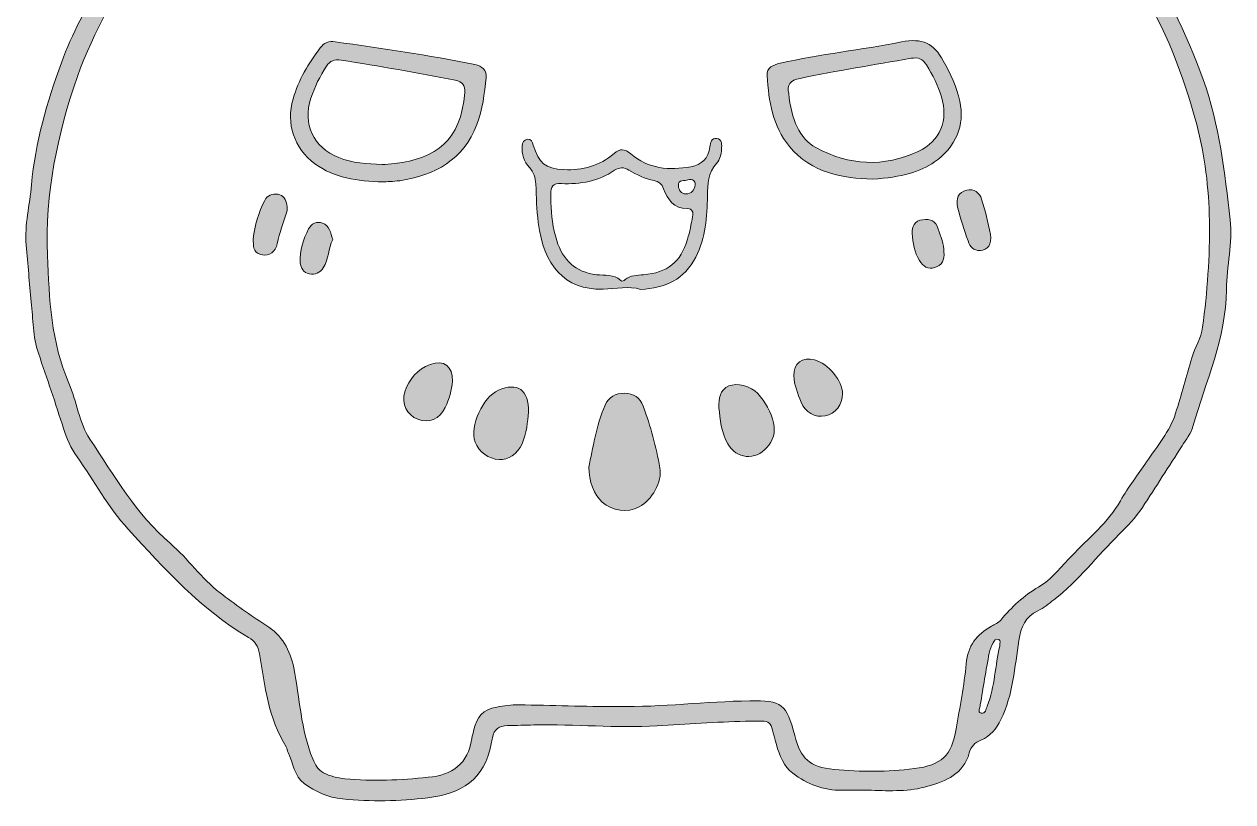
# Model space of a CAD drawing. Extents: x 660 to 1253, y 212 to 880.
# Drawn here: x 660 to 1253, y 212 to 594 of the extents above; entities that cross this region are included whole.
import ezdxf

# ---------------------------------------------------------------- set-up
doc = ezdxf.new("R2010")
doc.units = 0
doc.header["$MEASUREMENT"] = 0
doc.layers.add('Layer 1', color=7, linetype='Continuous', lineweight=0)

# ---------------------------------------------------------------- blocks, each defined once
blk = doc.blocks.new('Block_1')
at = {"layer": 'Layer 1', "true_color": 0x000000, "transparency": 33554687}
h = blk.add_hatch(color=18, dxfattribs=at)
h.dxf.hatch_style = 2
edge = h.paths.add_edge_path()
edge.add_spline(control_points=[(969.75, 766.75), (971.7, 766.83), (973.77, 766.75), (973.48, 769.53), (973.28, 771.52), (972.96, 773.88), (970.24, 773.68), (967.47, 773.48), (966.29, 771.09), (966.11, 768.77), (965.91, 766.2), (968.37, 767.09), (969.75, 766.75)], knot_values=[0, 0, 0, 0, 1, 1, 1, 2, 2, 2, 3, 3, 3, 4, 4, 4, 4], degree=3, periodic=0)
edge = h.paths.add_edge_path()
edge.add_spline(control_points=[(1174.01, 688.07), (1175.94, 688.49), (1178.61, 687.14), (1179.4, 689.56), (1180.03, 691.52), (1179.38, 694.06), (1177.49, 695.32), (1175.5, 696.65), (1172.97, 695.98), (1170.67, 695.93), (1168.59, 695.89), (1166.14, 696.18), (1165.97, 692.94), (1165.81, 689.95), (1167.56, 688.82), (1170.16, 688.47), (1171.47, 688.29), (1172.79, 688.19), (1174.01, 688.07)], knot_values=[0, 0, 0, 0, 1, 1, 1, 2, 2, 2, 3, 3, 3, 4, 4, 4, 5, 5, 5, 6, 6, 6, 6], degree=3, periodic=0)
edge = h.paths.add_edge_path()
edge.add_spline(control_points=[(1138.43, 288.66), (1138.4, 290.3), (1139.08, 291.54), (1137.92, 292.05), (1136.53, 292.66), (1135.74, 291.35), (1135.25, 290.41), (1134.41, 288.82), (1133.62, 287.1), (1133.29, 285.35), (1131.73, 276.87), (1130.27, 268.37), (1128.91, 259.85), (1128.7, 258.55), (1127.4, 256.45), (1129.33, 255.91), (1131.43, 255.33), (1131.7, 257.84), (1132.25, 259.22), (1136.13, 268.88), (1136.18, 279.35), (1138.43, 288.66)], knot_values=[0, 0, 0, 0, 1, 1, 1, 2, 2, 2, 3, 3, 3, 4, 4, 4, 5, 5, 5, 6, 6, 6, 7, 7, 7, 7], degree=3, periodic=0)
edge = h.paths.add_edge_path()
edge.add_spline(control_points=[(822.77, 852.06), (818.99, 851.7), (820.31, 849.42), (821.16, 847.84), (824.3, 841.97), (827.64, 836.2), (830.9, 830.39), (832.18, 828.12), (833.7, 827.89), (835.74, 829.58), (838.68, 832.03), (841.68, 834.41), (844.75, 836.69), (847.09, 838.43), (846.42, 839.42), (844.25, 840.6), (839.13, 843.38), (834.12, 846.35), (829.01, 849.15), (826.97, 850.27), (824.8, 851.13), (822.77, 852.06)], knot_values=[0, 0, 0, 0, 1, 1, 1, 2, 2, 2, 3, 3, 3, 4, 4, 4, 5, 5, 5, 6, 6, 6, 7, 7, 7, 7], degree=3, periodic=0)
edge = h.paths.add_edge_path()
edge.add_spline(control_points=[(853.6, 840.82), (860.18, 842.26), (867.78, 844.03), (875.58, 844.6), (877.48, 844.74), (877.89, 846.13), (876.42, 847.28), (869.37, 852.77), (863.97, 860.27), (855.83, 864.45), (852.94, 865.93), (849.9, 866.8), (846.71, 865.68), (839.04, 862.98), (831.41, 860.18), (823.76, 857.4), (823.01, 857.13), (822.02, 856.93), (821.94, 855.96), (821.83, 854.66), (823.01, 854.35), (823.91, 854.13), (831.86, 852.23), (838.29, 847.42), (845.04, 843.21), (847.34, 841.77), (849.78, 840.83), (853.6, 840.82)], knot_values=[0, 0, 0, 0, 1, 1, 1, 2, 2, 2, 3, 3, 3, 4, 4, 4, 5, 5, 5, 6, 6, 6, 7, 7, 7, 8, 8, 8, 9, 9, 9, 9], degree=3, periodic=0)
edge = h.paths.add_edge_path()
edge.add_spline(control_points=[(932.16, 834.72), (932.12, 834.72), (932.09, 834.72), (932.06, 834.73), (932.06, 836.55), (931.86, 838.4), (932.09, 840.2), (933.06, 847.8), (930.11, 853.34), (923.74, 857.42), (917.09, 861.68), (909.63, 864.02), (902.36, 866.81), (901.62, 867.1), (900.72, 867.13), (899.91, 867.07), (898.22, 866.93), (897.82, 865.92), (898.94, 864.77), (904.9, 858.64), (906.19, 850.35), (909.21, 842.87), (910.75, 839.03), (911.91, 834.87), (915.42, 832.26), (919.98, 828.87), (924.14, 825.1), (927.82, 820.79), (928.45, 820.06), (929.1, 819.05), (930.24, 819.38), (931.66, 819.79), (931.51, 821.21), (931.58, 822.29), (931.83, 826.43), (931.97, 830.58), (932.16, 834.72)], knot_values=[0, 0, 0, 0, 1, 1, 1, 2, 2, 2, 3, 3, 3, 4, 4, 4, 5, 5, 5, 6, 6, 6, 7, 7, 7, 8, 8, 8, 9, 9, 9, 10, 10, 10, 11, 11, 11, 12, 12, 12, 12], degree=3, periodic=0)
edge = h.paths.add_edge_path()
edge.add_spline(control_points=[(873.84, 870.18), (873.84, 870.24), (873.83, 870.31), (873.82, 870.37), (869.53, 869.97), (865.23, 869.6), (860.94, 869.15), (859.79, 869.03), (858.36, 868.88), (858.01, 867.63), (857.61, 866.18), (859.08, 865.71), (860.07, 865.25), (864.71, 863.07), (868.11, 859.46), (871.5, 855.78), (876, 850.9), (880.31, 845.57), (887.01, 843.68), (892.91, 842.01), (898.95, 840.89), (904.54, 838.25), (905.41, 837.84), (906.53, 837.42), (907.34, 838.27), (908.38, 839.36), (907.4, 840.43), (907, 841.45), (905.34, 845.62), (903.65, 849.77), (901.95, 853.92), (897.32, 865.2), (889.99, 870.14), (877.83, 870.18), (876.5, 870.18), (875.17, 870.18), (873.84, 870.18)], knot_values=[0, 0, 0, 0, 1, 1, 1, 2, 2, 2, 3, 3, 3, 4, 4, 4, 5, 5, 5, 6, 6, 6, 7, 7, 7, 8, 8, 8, 9, 9, 9, 10, 10, 10, 11, 11, 11, 12, 12, 12, 12], degree=3, periodic=0)
edge = h.paths.add_edge_path()
edge.add_spline(control_points=[(953.63, 766.9), (955.97, 767.5), (960.25, 765.14), (962.26, 768.22), (965.73, 773.53), (969.94, 778.79), (969.58, 785.81), (969.07, 795.93), (966.41, 805.48), (962.02, 814.58), (961.54, 815.58), (961.25, 817.15), (959.83, 816.95), (958.09, 816.7), (958.41, 814.92), (958.27, 813.7), (957.75, 809.18), (956.41, 804.9), (954.38, 800.86), (949.8, 791.77), (943.95, 783.39), (943.7, 772.38), (943.6, 767.79), (944.26, 766.71), (948.29, 766.89), (949.78, 766.95), (951.29, 766.9), (953.63, 766.9)], knot_values=[0, 0, 0, 0, 1, 1, 1, 2, 2, 2, 3, 3, 3, 4, 4, 4, 5, 5, 5, 6, 6, 6, 7, 7, 7, 8, 8, 8, 9, 9, 9, 9], degree=3, periodic=0)
edge = h.paths.add_edge_path()
edge.add_spline(control_points=[(943.04, 786.08), (943.55, 786), (944.05, 785.92), (944.56, 785.85), (947.72, 793.09), (950.62, 800.46), (954.09, 807.55), (959.97, 819.54), (955.59, 829.11), (947.55, 837.93), (944.97, 840.76), (942.13, 843.34), (939.34, 845.97), (938.32, 846.94), (937.39, 848.68), (935.65, 847.7), (934.23, 846.91), (934.97, 845.31), (935.09, 844.04), (935.78, 836.55), (935.45, 829.09), (934.68, 821.62), (934.34, 818.34), (934.08, 815.06), (935.2, 811.75), (938.07, 803.28), (942.44, 795.28), (943.04, 786.08)], knot_values=[0, 0, 0, 0, 1, 1, 1, 2, 2, 2, 3, 3, 3, 4, 4, 4, 5, 5, 5, 6, 6, 6, 7, 7, 7, 8, 8, 8, 9, 9, 9, 9], degree=3, periodic=0)
edge = h.paths.add_edge_path()
edge.add_spline(control_points=[(974.51, 739.8), (974.51, 739.58), (974.51, 739.37), (974.51, 739.15), (991.65, 739.15), (1008.79, 739.29), (1025.92, 739.05), (1030.35, 738.99), (1031.58, 740.48), (1030.88, 744.59), (1030.15, 748.85), (1029.58, 753.15), (1029.15, 757.45), (1028.82, 760.79), (1026.98, 762), (1023.86, 762.11), (1016.88, 762.36), (1009.91, 762.93), (1002.93, 762.97), (975.67, 763.11), (948.4, 764.13), (921.13, 763.09), (911.32, 762.71), (901.5, 763.05), (891.7, 762.04), (888.36, 761.69), (887.03, 760.44), (886.91, 757.13), (886.79, 753.65), (886.28, 750.17), (885.78, 746.72), (884.81, 739.99), (884.77, 739.84), (891.71, 739.83), (919.31, 739.76), (946.91, 739.8), (974.51, 739.8)], knot_values=[0, 0, 0, 0, 1, 1, 1, 2, 2, 2, 3, 3, 3, 4, 4, 4, 5, 5, 5, 6, 6, 6, 7, 7, 7, 8, 8, 8, 9, 9, 9, 10, 10, 10, 11, 11, 11, 12, 12, 12, 12], degree=3, periodic=0)
edge = h.paths.add_edge_path()
edge.add_spline(control_points=[(773.43, 741.34), (769.31, 740.94), (764.84, 740.5), (760.36, 740.08), (758.83, 739.94), (757.36, 739.55), (756.24, 738.49), (751.51, 734.02), (746.34, 729.67), (743.32, 724), (735.14, 708.6), (729.49, 692.18), (728, 674.71), (726.71, 659.63), (723.18, 645.64), (716.41, 631.77), (706.14, 610.73), (693.68, 590.79), (685.84, 568.47), (675.8, 539.9), (669.95, 510.81), (671.1, 480.54), (671.9, 459.25), (672.87, 437.93), (681.59, 417.89), (685.5, 408.89), (686.53, 398.54), (691.94, 390.38), (703.87, 372.42), (714.65, 353.46), (731.4, 339.15), (740.14, 331.68), (746.62, 321.88), (755.8, 314.9), (763.09, 309.35), (770.55, 303.99), (778.27, 299.08), (786.17, 294.05), (790.19, 286.92), (791.96, 278.04), (794.91, 263.13), (795.41, 247.73), (801.28, 233.37), (802.51, 230.36), (803.75, 228.1), (806.51, 226.6), (809.8, 224.81), (813.37, 224.07), (817.03, 223.66), (830.69, 222.15), (844.31, 223.03), (857.92, 224.35), (869.66, 225.49), (877.61, 230.92), (879.34, 243.37), (879.54, 244.85), (880.03, 246.28), (880.37, 247.74), (881.74, 253.82), (884.97, 257.87), (891.55, 258.84), (895.18, 259.38), (898.77, 260.02), (902.46, 259.95), (918.61, 259.63), (934.76, 259.15), (950.91, 259.03), (972.57, 258.87), (994.12, 261.5), (1015.76, 261.9), (1031.48, 262.2), (1033.88, 260.22), (1037.8, 244.94), (1040.78, 233.35), (1045.12, 229.41), (1057.15, 228.23), (1070.27, 226.93), (1083.41, 226.97), (1096.51, 228.62), (1109.9, 230.29), (1114.79, 234.89), (1117.02, 248.07), (1118.82, 258.73), (1121.03, 269.37), (1121.97, 280.11), (1122.75, 288.96), (1127.11, 294.48), (1134.4, 298.5), (1136, 299.38), (1137.79, 300.23), (1138.93, 301.56), (1144.32, 307.89), (1150.27, 313.61), (1157.47, 317.76), (1164.11, 321.59), (1168.49, 327.69), (1173.64, 332.99), (1182.06, 341.68), (1191.61, 349.45), (1197.69, 360.15), (1201.49, 366.84), (1206.3, 372.79), (1210.52, 379.16), (1215.63, 386.89), (1221.88, 394.01), (1224.73, 403.05), (1227.58, 412.08), (1230.17, 421.2), (1232.73, 430.32), (1234.17, 435.45), (1237.32, 439.93), (1238.02, 445.35), (1240.28, 462.66), (1241.64, 479.96), (1241.34, 497.49), (1241.07, 513.58), (1239.15, 529.53), (1235.13, 544.8), (1228.79, 568.93), (1219.57, 592.19), (1206.49, 613.77), (1195.49, 631.94), (1183.42, 649.84), (1182.28, 672.15), (1182.07, 676.26), (1179.88, 677.62), (1176.22, 677.7), (1174.06, 677.75), (1171.9, 677.92), (1169.74, 677.93), (1168.18, 677.94), (1166.64, 677.61), (1166.17, 675.83), (1164.62, 669.99), (1160.47, 670.67), (1156.23, 671.91), (1149.95, 673.74), (1144.36, 677.17), (1138.46, 679.88), (1129.06, 684.2), (1120.37, 689.83), (1111.65, 695.35), (1104.9, 699.62), (1104.71, 704.11), (1110.01, 709.92), (1117.83, 718.47), (1128, 723.45), (1138.09, 728.53), (1139.41, 729.19), (1140.92, 729.55), (1142.38, 729.87), (1146.93, 730.87), (1150.79, 730.02), (1154.06, 726.28), (1158.48, 721.22), (1160.44, 715.05), (1162.81, 709.02), (1164.63, 704.4), (1168.74, 705.87), (1171.84, 706.42), (1175.74, 707.12), (1173.36, 710.05), (1172.8, 712), (1169.74, 722.51), (1162.28, 729.96), (1154.82, 737.36), (1154.03, 738.14), (1152.88, 738.81), (1151.8, 739.01), (1145.26, 740.2), (1138.65, 741.34), (1132, 740.52), (1115.98, 738.54), (1101, 733.05), (1086.23, 726.75), (1078.97, 723.65), (1071.1, 722.16), (1063.32, 723.7), (1056.99, 724.95), (1050.81, 727.28), (1044.83, 729.77), (1037.02, 733), (1029.07, 734.96), (1020.62, 734.99), (977.47, 735.19), (934.32, 735.68), (891.16, 734.96), (886.95, 734.89), (882.9, 734.2), (878.93, 732.8), (872.65, 730.58), (866.29, 728.58), (860.05, 726.25), (847.81, 721.67), (835.99, 723.42), (824.25, 728.17), (817.46, 730.92), (810.7, 733.88), (803.68, 735.91), (793.95, 738.73), (784.09, 741.39), (773.43, 741.34)], knot_values=[0, 0, 0, 0, 1, 1, 1, 2, 2, 2, 3, 3, 3, 4, 4, 4, 5, 5, 5, 6, 6, 6, 7, 7, 7, 8, 8, 8, 9, 9, 9, 10, 10, 10, 11, 11, 11, 12, 12, 12, 13, 13, 13, 14, 14, 14, 15, 15, 15, 16, 16, 16, 17, 17, 17, 18, 18, 18, 19, 19, 19, 20, 20, 20, 21, 21, 21, 22, 22, 22, 23, 23, 23, 24, 24, 24, 25, 25, 25, 26, 26, 26, 27, 27, 27, 28, 28, 28, 29, 29, 29, 30, 30, 30, 31, 31, 31, 32, 32, 32, 33, 33, 33, 34, 34, 34, 35, 35, 35, 36, 36, 36, 37, 37, 37, 38, 38, 38, 39, 39, 39, 40, 40, 40, 41, 41, 41, 42, 42, 42, 43, 43, 43, 44, 44, 44, 45, 45, 45, 46, 46, 46, 47, 47, 47, 48, 48, 48, 49, 49, 49, 50, 50, 50, 51, 51, 51, 52, 52, 52, 53, 53, 53, 54, 54, 54, 55, 55, 55, 56, 56, 56, 57, 57, 57, 58, 58, 58, 59, 59, 59, 60, 60, 60, 61, 61, 61, 62, 62, 62, 63, 63, 63, 64, 64, 64, 65, 65, 65, 66, 66, 66, 67, 67, 67, 67], degree=3, periodic=0)
edge = h.paths.add_edge_path()
edge.add_spline(control_points=[(1075.44, 217.97), (1070.6, 217.97), (1065.77, 218), (1060.94, 217.97), (1051.91, 217.9), (1043.86, 220.99), (1036.86, 226.35), (1032.42, 229.75), (1030.39, 235.02), (1028.84, 240.4), (1025.2, 253.02), (1028.02, 252.17), (1013.63, 251.84), (999.17, 251.51), (984.72, 250.58), (970.27, 249.67), (950.11, 248.39), (929.98, 250.51), (909.82, 250.03), (905.5, 249.93), (901.17, 249.84), (896.84, 249.73), (892.85, 249.64), (890.15, 247.99), (889.53, 243.75), (889.38, 242.77), (889.02, 241.81), (888.85, 240.83), (885.71, 222.96), (873.84, 216.21), (857.77, 214.27), (843.92, 212.6), (829.88, 212.31), (815.87, 213.71), (808.76, 214.42), (802.65, 217.28), (797.12, 221.27), (792.13, 224.86), (791.75, 231.38), (789.14, 236.52), (788.7, 237.39), (788.81, 238.57), (788.3, 239.37), (779.39, 253.3), (777.88, 269.36), (775.11, 285.04), (774.47, 288.63), (772.84, 291.21), (769.78, 293.01), (746.46, 306.72), (728.59, 326.69), (710.62, 346.21), (700.9, 356.77), (694, 369.9), (685.6, 381.7), (682.55, 385.99), (680.57, 390.58), (678.99, 395.53), (675.04, 407.91), (670.85, 420.21), (666.66, 432.51), (663.87, 440.69), (664.08, 449.26), (663.12, 457.67), (662.08, 466.93), (661.65, 476.27), (660.7, 485.54), (659.65, 495.65), (662.5, 505.37), (663.29, 515.29), (664.95, 536.06), (670.96, 555.67), (677.91, 575.19), (682.97, 589.4), (690.57, 602.22), (697.21, 615.57), (702.04, 625.26), (706.92, 634.93), (711.79, 644.61), (715.85, 652.67), (717.2, 661.39), (717.74, 670.23), (719.02, 691.03), (724.34, 710.9), (734.8, 728.69), (740.14, 737.76), (747.25, 747.28), (759.08, 749.48), (771.79, 751.85), (784.48, 751.28), (797.11, 747.79), (808.22, 744.72), (818.95, 740.84), (829.55, 736.33), (837.6, 732.9), (846.1, 731.72), (854.86, 734.75), (860.81, 736.8), (866.72, 739.2), (873.01, 740.11), (876.06, 740.55), (876.61, 742.63), (876.83, 745.1), (877.31, 750.41), (877.66, 755.73), (878.3, 761.02), (879.23, 768.74), (884.96, 773.81), (892.68, 774.04), (903.67, 774.37), (914.65, 774.7), (925.64, 775.07), (932.87, 775.31), (934.28, 776.69), (933.87, 784.15), (933.19, 796.65), (928.02, 807.37), (919.62, 816.39), (899.9, 837.57), (870.09, 841.32), (844.83, 826.02), (841.13, 823.78), (837.52, 821.38), (833.96, 818.92), (831.34, 817.09), (829.26, 816.8), (827.38, 819.95), (820.56, 831.4), (813.93, 842.95), (808.13, 854.97), (807.03, 857.26), (806.94, 859.16), (809.66, 860.27), (826.72, 867.2), (842.99, 876.55), (861.8, 878.32), (880.03, 880.03), (897.78, 878.81), (915.13, 871.66), (937.67, 862.38), (954.46, 846.88), (966.43, 826.2), (972.24, 816.16), (976.36, 805.16), (978.23, 793.46), (979.03, 788.39), (980.89, 783.5), (982.18, 778.5), (982.9, 775.69), (984.89, 775.24), (987.42, 774.93), (998.22, 773.63), (1009.07, 774.45), (1019.87, 773.78), (1024.09, 773.52), (1028.34, 773.58), (1032.15, 770.6), (1037.05, 766.77), (1038.25, 761.65), (1038.61, 756.1), (1039.6, 741.06), (1039.67, 741.48), (1053.65, 736.55), (1063.4, 733.11), (1072.82, 730.78), (1082.6, 735.57), (1088.15, 738.29), (1093.87, 740.5), (1099.68, 742.59), (1109.92, 746.26), (1120.44, 748.8), (1131.17, 750.18), (1139.84, 751.29), (1148.45, 748.93), (1156.78, 747.18), (1160.78, 746.34), (1163.72, 740.87), (1167.35, 737.73), (1175.07, 731.09), (1179.19, 722.29), (1182.63, 713.03), (1183.97, 709.44), (1185.16, 706.11), (1190.11, 705.5), (1194.15, 705.01), (1195.01, 700.38), (1192.13, 697.4), (1188.6, 693.76), (1188.19, 689.95), (1191.54, 686.32), (1193.8, 683.87), (1194.14, 681.75), (1193.02, 678.68), (1190.58, 672.01), (1193.32, 665.59), (1194.54, 659.1), (1196.44, 649.07), (1201.64, 640.65), (1206.74, 632.01), (1218.99, 611.21), (1230.1, 589.97), (1238.29, 567), (1246.3, 544.52), (1248.86, 521.3), (1251.54, 498.08), (1252.84, 486.86), (1249.84, 475.21), (1249.73, 463.75), (1249.5, 440.02), (1239.55, 418.79), (1233.28, 396.61), (1232.32, 393.2), (1229.91, 390.14), (1227.95, 387.06), (1221.51, 376.96), (1214.97, 366.92), (1208.46, 356.86), (1205.26, 351.93), (1201.18, 347.73), (1197.03, 343.66), (1186.23, 333.05), (1177.14, 320.74), (1164.99, 311.49), (1162.48, 309.58), (1160.01, 307.45), (1157.19, 306.13), (1150.87, 303.15), (1148.91, 298.17), (1147.84, 291.53), (1145.73, 278.46), (1145.07, 265.02), (1139.01, 252.76), (1136.75, 248.19), (1133.95, 244.48), (1129.22, 242.66), (1126.1, 241.45), (1124.29, 239.39), (1123.48, 236.32), (1120.72, 225.93), (1112.01, 222.54), (1103.23, 219.96), (1094.23, 217.31), (1084.77, 217.65), (1075.44, 217.97)], knot_values=[0, 0, 0, 0, 1, 1, 1, 2, 2, 2, 3, 3, 3, 4, 4, 4, 5, 5, 5, 6, 6, 6, 7, 7, 7, 8, 8, 8, 9, 9, 9, 10, 10, 10, 11, 11, 11, 12, 12, 12, 13, 13, 13, 14, 14, 14, 15, 15, 15, 16, 16, 16, 17, 17, 17, 18, 18, 18, 19, 19, 19, 20, 20, 20, 21, 21, 21, 22, 22, 22, 23, 23, 23, 24, 24, 24, 25, 25, 25, 26, 26, 26, 27, 27, 27, 28, 28, 28, 29, 29, 29, 30, 30, 30, 31, 31, 31, 32, 32, 32, 33, 33, 33, 34, 34, 34, 35, 35, 35, 36, 36, 36, 37, 37, 37, 38, 38, 38, 39, 39, 39, 40, 40, 40, 41, 41, 41, 42, 42, 42, 43, 43, 43, 44, 44, 44, 45, 45, 45, 46, 46, 46, 47, 47, 47, 48, 48, 48, 49, 49, 49, 50, 50, 50, 51, 51, 51, 52, 52, 52, 53, 53, 53, 54, 54, 54, 55, 55, 55, 56, 56, 56, 57, 57, 57, 58, 58, 58, 59, 59, 59, 60, 60, 60, 61, 61, 61, 62, 62, 62, 63, 63, 63, 64, 64, 64, 65, 65, 65, 66, 66, 66, 67, 67, 67, 68, 68, 68, 69, 69, 69, 70, 70, 70, 71, 71, 71, 72, 72, 72, 73, 73, 73, 74, 74, 74, 75, 75, 75, 76, 76, 76, 77, 77, 77, 78, 78, 78, 79, 79, 79, 80, 80, 80, 81, 81, 81, 81], degree=3, periodic=0)
h = blk.add_hatch(color=18, dxfattribs=at)
h.dxf.hatch_style = 2
edge = h.paths.add_edge_path()
edge.add_spline(control_points=[(1034.87, 560.08), (1036.07, 547.38), (1040.39, 537.78), (1048.19, 533.51), (1064.49, 524.56), (1081.6, 523.81), (1098.46, 531.59), (1109.38, 536.64), (1113.34, 547.1), (1109.86, 558.34), (1108.13, 563.92), (1105.57, 569.13), (1102.43, 574.08), (1100.56, 577.03), (1098.4, 577.93), (1094.93, 577.32), (1076.76, 574.15), (1058.55, 571.2), (1040.47, 567.5), (1035.62, 566.51), (1033.78, 564.38), (1034.87, 560.08)], knot_values=[0, 0, 0, 0, 1, 1, 1, 2, 2, 2, 3, 3, 3, 4, 4, 4, 5, 5, 5, 6, 6, 6, 7, 7, 7, 7], degree=3, periodic=0)
edge = h.paths.add_edge_path()
edge.add_spline(control_points=[(1075.89, 517.94), (1061.68, 518.71), (1046.21, 520.62), (1035.18, 534.06), (1026.93, 544.11), (1025.11, 556.3), (1024.29, 568.71), (1024.01, 572.98), (1027.18, 574.07), (1030.73, 574.88), (1050.38, 579.37), (1070.47, 581.44), (1090.18, 585.37), (1100.43, 587.42), (1106.05, 584.59), (1110.74, 576.1), (1114.22, 569.77), (1117.27, 563.36), (1118.84, 556.32), (1121.46, 544.57), (1116.82, 533.57), (1106.46, 526.46), (1099.23, 521.5), (1090.86, 519.07), (1075.89, 517.94)], knot_values=[0, 0, 0, 0, 1, 1, 1, 2, 2, 2, 3, 3, 3, 4, 4, 4, 5, 5, 5, 6, 6, 6, 7, 7, 7, 8, 8, 8, 8], degree=3, periodic=0)
h = blk.add_hatch(color=18, dxfattribs=at)
h.dxf.hatch_style = 2
edge = h.paths.add_edge_path()
edge.add_spline(control_points=[(835.36, 525.14), (837.2, 525.28), (839.36, 525.34), (841.5, 525.62), (861.94, 528.24), (873.95, 536.72), (875.85, 560.47), (876.15, 564.15), (874.88, 565.89), (871.18, 566.61), (852.57, 570.22), (833.91, 573.46), (815.19, 576.44), (811.97, 576.95), (809.81, 576.2), (808.01, 573.45), (804.8, 568.54), (802.24, 563.35), (800.41, 557.8), (796.16, 544.98), (801.47, 533.76), (814.01, 528.63), (820.78, 525.85), (827.92, 525.58), (835.36, 525.14)], knot_values=[0, 0, 0, 0, 1, 1, 1, 2, 2, 2, 3, 3, 3, 4, 4, 4, 5, 5, 5, 6, 6, 6, 7, 7, 7, 8, 8, 8, 8], degree=3, periodic=0)
edge = h.paths.add_edge_path()
edge.add_spline(control_points=[(835.71, 516.66), (823.03, 517.04), (811.9, 518.45), (802.32, 525.59), (792.06, 533.24), (788.12, 545.18), (791.64, 557.47), (794.31, 566.77), (799.18, 574.82), (804.93, 582.46), (806.83, 584.98), (809.17, 585.93), (812.31, 585.46), (835.19, 582.05), (858.14, 579.06), (880.79, 574.23), (884.42, 573.46), (886.77, 571.53), (886.33, 567.8), (885.43, 560.05), (884.76, 552.24), (881.88, 544.83), (875.14, 527.47), (861.35, 519.86), (843.95, 517.26), (840.83, 516.79), (837.64, 516.79), (835.71, 516.66)], knot_values=[0, 0, 0, 0, 1, 1, 1, 2, 2, 2, 3, 3, 3, 4, 4, 4, 5, 5, 5, 6, 6, 6, 7, 7, 7, 8, 8, 8, 9, 9, 9, 9], degree=3, periodic=0)
h = blk.add_hatch(color=18, dxfattribs=at)
h.dxf.hatch_style = 2
edge = h.paths.add_edge_path()
edge.add_spline(control_points=[(985.32, 517.71), (984.1, 516.73), (980.51, 518.44), (980.74, 514.67), (980.86, 512.66), (982.09, 510.74), (984.47, 510.77), (987.17, 510.81), (988.6, 512.65), (988.91, 515.19), (989.18, 517.42), (987.81, 518.06), (985.32, 517.71)], knot_values=[0, 0, 0, 0, 1, 1, 1, 2, 2, 2, 3, 3, 3, 4, 4, 4, 4], degree=3, periodic=0)
edge = h.paths.add_edge_path()
edge.add_spline(control_points=[(918.13, 506.59), (918.34, 500.23), (919.1, 493.97), (921.02, 487.89), (924.06, 478.29), (930.24, 472.28), (940.53, 471.09), (944.6, 470.62), (948.96, 471.42), (952.42, 468.33), (953.25, 467.59), (953.93, 468.11), (954.59, 468.67), (957.2, 470.89), (960.43, 470.77), (963.58, 471.06), (975.46, 472.14), (981.74, 477.11), (985.21, 488.47), (986.32, 492.11), (986.97, 495.9), (987.72, 499.65), (988.11, 501.66), (987.68, 503.58), (985.17, 503.54), (978.38, 503.43), (975.53, 507.92), (973.49, 513.31), (972.63, 515.6), (971.08, 516.83), (968.81, 517.29), (964.33, 518.18), (960.3, 520.16), (956.45, 522.49), (953.99, 523.97), (951.72, 523.88), (949.44, 522.35), (941.5, 517.04), (932.62, 515.37), (923.29, 515.85), (919.2, 516.06), (917.89, 514.28), (918.12, 510.58), (918.2, 509.26), (918.13, 507.92), (918.13, 506.59)], knot_values=[0, 0, 0, 0, 1, 1, 1, 2, 2, 2, 3, 3, 3, 4, 4, 4, 5, 5, 5, 6, 6, 6, 7, 7, 7, 8, 8, 8, 9, 9, 9, 10, 10, 10, 11, 11, 11, 12, 12, 12, 13, 13, 13, 14, 14, 14, 15, 15, 15, 15], degree=3, periodic=0)
edge = h.paths.add_edge_path()
edge.add_spline(control_points=[(962.09, 463.86), (956.51, 465.73), (950.14, 464.14), (943.73, 463.99), (924.71, 463.54), (914.64, 475.72), (911.95, 496.68), (911.15, 502.94), (911.03, 509.3), (910.76, 515.62), (910.63, 518.76), (909.74, 521.37), (907.58, 523.75), (904.9, 526.69), (903.78, 530.36), (904.03, 534.36), (904.14, 535.98), (904.86, 537.38), (906.62, 537.57), (908.52, 537.77), (909.04, 536.31), (909.5, 534.77), (912.13, 525.83), (915.36, 523.11), (924.53, 522.69), (933.65, 522.28), (942.09, 524.48), (949.14, 530.56), (952.11, 533.13), (954.31, 533), (957.33, 530.42), (965.96, 523.04), (976.26, 522.08), (986.91, 524.13), (991.99, 525.11), (995.57, 528.19), (996.2, 533.86), (996.42, 535.82), (996.89, 538.39), (999.51, 538), (1002.32, 537.59), (1002.03, 534.88), (1001.92, 532.73), (1001.78, 530.19), (1001.14, 527.61), (999.47, 525.75), (995.3, 521.12), (995.07, 515.55), (995.01, 509.84), (994.89, 499.47), (994.06, 489.36), (989.23, 479.76), (983.67, 468.71), (974.48, 464.58), (962.09, 463.86)], knot_values=[0, 0, 0, 0, 1, 1, 1, 2, 2, 2, 3, 3, 3, 4, 4, 4, 5, 5, 5, 6, 6, 6, 7, 7, 7, 8, 8, 8, 9, 9, 9, 10, 10, 10, 11, 11, 11, 12, 12, 12, 13, 13, 13, 14, 14, 14, 15, 15, 15, 16, 16, 16, 17, 17, 17, 18, 18, 18, 18], degree=3, periodic=0)
h = blk.add_hatch(color=18, dxfattribs=at)
h.dxf.hatch_style = 2
edge = h.paths.add_edge_path()
edge.add_spline(control_points=[(771.97, 488.71), (772.71, 495.32), (774.85, 501.59), (777.69, 507.59), (778.86, 510.07), (781.51, 510.87), (784.07, 510.57), (786.92, 510.23), (788.19, 507.98), (788.63, 505.35), (788.81, 504.23), (788.87, 502.96), (788.53, 501.91), (786.83, 496.75), (785.08, 491.63), (783.85, 486.32), (782.94, 482.39), (780.31, 479.9), (775.79, 481), (771.57, 482.03), (772.34, 485.62), (771.97, 488.71)], knot_values=[0, 0, 0, 0, 1, 1, 1, 2, 2, 2, 3, 3, 3, 4, 4, 4, 5, 5, 5, 6, 6, 6, 7, 7, 7, 7], degree=3, periodic=0)
h = blk.add_hatch(color=18, dxfattribs=at)
h.dxf.hatch_style = 2
edge = h.paths.add_edge_path()
edge.add_spline(control_points=[(1128.92, 483.02), (1125.58, 482.87), (1123.86, 484.59), (1122.87, 487.69), (1121.11, 493.17), (1119.05, 498.54), (1117.77, 504.18), (1116.8, 508.44), (1118.11, 511.67), (1122.21, 512.61), (1125.77, 513.43), (1128.54, 511.3), (1129.55, 508.19), (1131.37, 502.55), (1132.8, 496.73), (1133.83, 490.89), (1134.69, 486.04), (1132.48, 483.05), (1128.92, 483.02)], knot_values=[0, 0, 0, 0, 1, 1, 1, 2, 2, 2, 3, 3, 3, 4, 4, 4, 5, 5, 5, 6, 6, 6, 6], degree=3, periodic=0)
h = blk.add_hatch(color=18, dxfattribs=at)
h.dxf.hatch_style = 2
edge = h.paths.add_edge_path()
edge.add_spline(control_points=[(1111.02, 482.32), (1111.56, 478.26), (1110, 475.68), (1106.56, 474.56), (1103.19, 473.46), (1100.83, 475.24), (1099.09, 478), (1096.52, 482.08), (1095.9, 486.79), (1095.49, 491.37), (1095.21, 494.59), (1096.55, 497.65), (1100.66, 498.11), (1104.42, 498.53), (1106.99, 497.56), (1108.29, 493.52), (1109.53, 489.71), (1111.14, 486.04), (1111.02, 482.32)], knot_values=[0, 0, 0, 0, 1, 1, 1, 2, 2, 2, 3, 3, 3, 4, 4, 4, 5, 5, 5, 6, 6, 6, 6], degree=3, periodic=0)
h = blk.add_hatch(color=18, dxfattribs=at)
h.dxf.hatch_style = 2
edge = h.paths.add_edge_path()
edge.add_spline(control_points=[(811.08, 488.37), (808.88, 484.07), (809.17, 478.78), (806.46, 474.46), (804.91, 471.99), (802.4, 470.94), (799.55, 471.5), (796.71, 472.06), (795.36, 474.46), (795.17, 476.99), (794.73, 482.93), (796.62, 488.52), (799.25, 493.68), (800.43, 496.01), (803.38, 497.51), (806.14, 496.45), (809.43, 495.18), (810.03, 491.76), (811.08, 488.37)], knot_values=[0, 0, 0, 0, 1, 1, 1, 2, 2, 2, 3, 3, 3, 4, 4, 4, 5, 5, 5, 6, 6, 6, 6], degree=3, periodic=0)
h = blk.add_hatch(color=18, dxfattribs=at)
h.dxf.hatch_style = 2
edge = h.paths.add_edge_path()
edge.add_spline(control_points=[(869.83, 418.89), (869.47, 414.36), (868.26, 410.03), (866.31, 405.98), (863.46, 400.02), (858.46, 397.96), (852.81, 400.11), (847.54, 402.11), (844.65, 407.75), (846.51, 413.6), (848.51, 419.89), (852.66, 424.67), (858.93, 427.05), (865.56, 429.58), (870.21, 425.95), (869.83, 418.89)], knot_values=[0, 0, 0, 0, 1, 1, 1, 2, 2, 2, 3, 3, 3, 4, 4, 4, 5, 5, 5, 5], degree=3, periodic=0)
h = blk.add_hatch(color=18, dxfattribs=at)
h.dxf.hatch_style = 2
edge = h.paths.add_edge_path()
edge.add_spline(control_points=[(1061.31, 412.69), (1061.28, 407.32), (1057.75, 402.79), (1052.83, 401.81), (1047.75, 400.79), (1042.99, 403.43), (1040.96, 408.54), (1039.31, 412.7), (1037.56, 416.86), (1037.38, 421.43), (1037.12, 427.55), (1041.55, 430.98), (1047.48, 429.31), (1054.35, 427.38), (1061.34, 418.98), (1061.31, 412.69)], knot_values=[0, 0, 0, 0, 1, 1, 1, 2, 2, 2, 3, 3, 3, 4, 4, 4, 5, 5, 5, 5], degree=3, periodic=0)
h = blk.add_hatch(color=18, dxfattribs=at)
h.dxf.hatch_style = 2
edge = h.paths.add_edge_path()
edge.add_spline(control_points=[(907.2, 403.64), (906.63, 398.94), (906.4, 393.27), (903.98, 388.03), (901.73, 383.13), (897.24, 380.06), (892.8, 380.3), (887.61, 380.59), (882.58, 384.25), (880.98, 388.91), (878.3, 396.73), (884.73, 411.1), (892.38, 414.39), (901.74, 418.42), (907.37, 414.68), (907.2, 403.64)], knot_values=[0, 0, 0, 0, 1, 1, 1, 2, 2, 2, 3, 3, 3, 4, 4, 4, 5, 5, 5, 5], degree=3, periodic=0)
h = blk.add_hatch(color=18, dxfattribs=at)
h.dxf.hatch_style = 2
edge = h.paths.add_edge_path()
edge.add_spline(control_points=[(1000.58, 405.77), (1000.67, 410.5), (1000.96, 414.52), (1005.47, 416.47), (1009.35, 418.15), (1016.28, 416.5), (1019.71, 412.7), (1023.44, 408.58), (1026.12, 403.76), (1027.42, 398.31), (1028.5, 393.77), (1027.23, 389.7), (1024.17, 386.24), (1018.4, 379.71), (1009.33, 380.58), (1004.95, 388.07), (1001.65, 393.72), (1001.27, 400.1), (1000.58, 405.77)], knot_values=[0, 0, 0, 0, 1, 1, 1, 2, 2, 2, 3, 3, 3, 4, 4, 4, 5, 5, 5, 6, 6, 6, 6], degree=3, periodic=0)
h = blk.add_hatch(color=18, dxfattribs=at)
h.dxf.hatch_style = 2
edge = h.paths.add_edge_path()
edge.add_spline(control_points=[(936.8, 376.54), (938.72, 385.94), (940.34, 396.82), (944.74, 406.99), (946.55, 411.16), (949.84, 412.94), (954.25, 412.92), (958.77, 412.91), (961.88, 410.73), (963.44, 406.56), (967.11, 396.73), (969.76, 386.58), (971.67, 376.29), (972.94, 369.45), (967.67, 360.32), (961.48, 357.12), (955.57, 354.06), (948.48, 354.98), (943.34, 359.47), (939.74, 362.61), (936.59, 370.13), (936.8, 376.54)], knot_values=[0, 0, 0, 0, 1, 1, 1, 2, 2, 2, 3, 3, 3, 4, 4, 4, 5, 5, 5, 6, 6, 6, 7, 7, 7, 7], degree=3, periodic=0)
at = {"layer": 'Layer 1'}
for points, knots in [([(1075.44, 217.97), (1070.6, 217.97), (1065.77, 218), (1060.94, 217.97), (1051.91, 217.9), (1043.86, 220.99), (1036.86, 226.35), (1032.42, 229.75), (1030.39, 235.02), (1028.84, 240.4), (1025.2, 253.02), (1028.02, 252.17), (1013.63, 251.84), (999.17, 251.51), (984.72, 250.58), (970.27, 249.67), (950.11, 248.39), (929.98, 250.51), (909.82, 250.03), (905.5, 249.93), (901.17, 249.84), (896.84, 249.73), (892.85, 249.64), (890.15, 247.99), (889.53, 243.75), (889.38, 242.77), (889.02, 241.81), (888.85, 240.83), (885.71, 222.96), (873.84, 216.21), (857.77, 214.27), (843.92, 212.6), (829.88, 212.31), (815.87, 213.71), (808.76, 214.42), (802.65, 217.28), (797.12, 221.27), (792.13, 224.86), (791.75, 231.38), (789.14, 236.52), (788.7, 237.39), (788.81, 238.57), (788.3, 239.37), (779.39, 253.3), (777.88, 269.36), (775.11, 285.04), (774.47, 288.63), (772.84, 291.21), (769.78, 293.01), (746.46, 306.72), (728.59, 326.69), (710.62, 346.21), (700.9, 356.77), (694, 369.9), (685.6, 381.7), (682.55, 385.99), (680.57, 390.58), (678.99, 395.53), (675.04, 407.91), (670.85, 420.21), (666.66, 432.51), (663.87, 440.69), (664.08, 449.26), (663.12, 457.67), (662.08, 466.93), (661.65, 476.27), (660.7, 485.54), (659.65, 495.65), (662.5, 505.37), (663.29, 515.29), (664.95, 536.06), (670.96, 555.67), (677.91, 575.19), (682.97, 589.4), (690.57, 602.22), (697.21, 615.57), (702.04, 625.26), (706.92, 634.93), (711.79, 644.61), (715.85, 652.67), (717.2, 661.39), (717.74, 670.23), (719.02, 691.03), (724.34, 710.9), (734.8, 728.69), (740.14, 737.76), (747.25, 747.28), (759.08, 749.48), (771.79, 751.85), (784.48, 751.28), (797.11, 747.79), (808.22, 744.72), (818.95, 740.84), (829.55, 736.33), (837.6, 732.9), (846.1, 731.72), (854.86, 734.75), (860.81, 736.8), (866.72, 739.2), (873.01, 740.11), (876.06, 740.55), (876.61, 742.63), (876.83, 745.1), (877.31, 750.41), (877.66, 755.73), (878.3, 761.02), (879.23, 768.74), (884.96, 773.81), (892.68, 774.04), (903.67, 774.37), (914.65, 774.7), (925.64, 775.07), (932.87, 775.31), (934.28, 776.69), (933.87, 784.15), (933.19, 796.65), (928.02, 807.37), (919.62, 816.39), (899.9, 837.57), (870.09, 841.32), (844.83, 826.02), (841.13, 823.78), (837.52, 821.38), (833.96, 818.92), (831.34, 817.09), (829.26, 816.8), (827.38, 819.95), (820.56, 831.4), (813.93, 842.95), (808.13, 854.97), (807.03, 857.26), (806.94, 859.16), (809.66, 860.27), (826.72, 867.2), (842.99, 876.55), (861.8, 878.32), (880.03, 880.03), (897.78, 878.81), (915.13, 871.66), (937.67, 862.38), (954.46, 846.88), (966.43, 826.2), (972.24, 816.16), (976.36, 805.16), (978.23, 793.46), (979.03, 788.39), (980.89, 783.5), (982.18, 778.5), (982.9, 775.69), (984.89, 775.24), (987.42, 774.93), (998.22, 773.63), (1009.07, 774.45), (1019.87, 773.78), (1024.09, 773.52), (1028.34, 773.58), (1032.15, 770.6), (1037.05, 766.77), (1038.25, 761.65), (1038.61, 756.1), (1039.6, 741.06), (1039.67, 741.48), (1053.65, 736.55), (1063.4, 733.11), (1072.82, 730.78), (1082.6, 735.57), (1088.15, 738.29), (1093.87, 740.5), (1099.68, 742.59), (1109.92, 746.26), (1120.44, 748.8), (1131.17, 750.18), (1139.84, 751.29), (1148.45, 748.93), (1156.78, 747.18), (1160.78, 746.34), (1163.72, 740.87), (1167.35, 737.73), (1175.07, 731.09), (1179.19, 722.29), (1182.63, 713.03), (1183.97, 709.44), (1185.16, 706.11), (1190.11, 705.5), (1194.15, 705.01), (1195.01, 700.38), (1192.13, 697.4), (1188.6, 693.76), (1188.19, 689.95), (1191.54, 686.32), (1193.8, 683.87), (1194.14, 681.75), (1193.02, 678.68), (1190.58, 672.01), (1193.32, 665.59), (1194.54, 659.1), (1196.44, 649.07), (1201.64, 640.65), (1206.74, 632.01), (1218.99, 611.21), (1230.1, 589.97), (1238.29, 567), (1246.3, 544.52), (1248.86, 521.3), (1251.54, 498.08), (1252.84, 486.86), (1249.84, 475.21), (1249.73, 463.75), (1249.5, 440.02), (1239.55, 418.79), (1233.28, 396.61), (1232.32, 393.2), (1229.91, 390.14), (1227.95, 387.06), (1221.51, 376.96), (1214.97, 366.92), (1208.46, 356.86), (1205.26, 351.93), (1201.18, 347.73), (1197.03, 343.66), (1186.23, 333.05), (1177.14, 320.74), (1164.99, 311.49), (1162.48, 309.58), (1160.01, 307.45), (1157.19, 306.13), (1150.87, 303.15), (1148.91, 298.17), (1147.84, 291.53), (1145.73, 278.46), (1145.07, 265.02), (1139.01, 252.76), (1136.75, 248.19), (1133.95, 244.48), (1129.22, 242.66), (1126.1, 241.45), (1124.29, 239.39), (1123.48, 236.32), (1120.72, 225.93), (1112.01, 222.54), (1103.23, 219.96), (1094.23, 217.31), (1084.77, 217.65), (1075.44, 217.97)], [0, 0, 0, 0, 1, 1, 1, 2, 2, 2, 3, 3, 3, 4, 4, 4, 5, 5, 5, 6, 6, 6, 7, 7, 7, 8, 8, 8, 9, 9, 9, 10, 10, 10, 11, 11, 11, 12, 12, 12, 13, 13, 13, 14, 14, 14, 15, 15, 15, 16, 16, 16, 17, 17, 17, 18, 18, 18, 19, 19, 19, 20, 20, 20, 21, 21, 21, 22, 22, 22, 23, 23, 23, 24, 24, 24, 25, 25, 25, 26, 26, 26, 27, 27, 27, 28, 28, 28, 29, 29, 29, 30, 30, 30, 31, 31, 31, 32, 32, 32, 33, 33, 33, 34, 34, 34, 35, 35, 35, 36, 36, 36, 37, 37, 37, 38, 38, 38, 39, 39, 39, 40, 40, 40, 41, 41, 41, 42, 42, 42, 43, 43, 43, 44, 44, 44, 45, 45, 45, 46, 46, 46, 47, 47, 47, 48, 48, 48, 49, 49, 49, 50, 50, 50, 51, 51, 51, 52, 52, 52, 53, 53, 53, 54, 54, 54, 55, 55, 55, 56, 56, 56, 57, 57, 57, 58, 58, 58, 59, 59, 59, 60, 60, 60, 61, 61, 61, 62, 62, 62, 63, 63, 63, 64, 64, 64, 65, 65, 65, 66, 66, 66, 67, 67, 67, 68, 68, 68, 69, 69, 69, 70, 70, 70, 71, 71, 71, 72, 72, 72, 73, 73, 73, 74, 74, 74, 75, 75, 75, 76, 76, 76, 77, 77, 77, 78, 78, 78, 79, 79, 79, 80, 80, 80, 81, 81, 81, 81]), ([(773.43, 741.34), (769.31, 740.94), (764.84, 740.5), (760.36, 740.08), (758.83, 739.94), (757.36, 739.55), (756.24, 738.49), (751.51, 734.02), (746.34, 729.67), (743.32, 724), (735.14, 708.6), (729.49, 692.18), (728, 674.71), (726.71, 659.63), (723.18, 645.64), (716.41, 631.77), (706.14, 610.73), (693.68, 590.79), (685.84, 568.47), (675.8, 539.9), (669.95, 510.81), (671.1, 480.54), (671.9, 459.25), (672.87, 437.93), (681.59, 417.89), (685.5, 408.89), (686.53, 398.54), (691.94, 390.38), (703.87, 372.42), (714.65, 353.46), (731.4, 339.15), (740.14, 331.68), (746.62, 321.88), (755.8, 314.9), (763.09, 309.35), (770.55, 303.99), (778.27, 299.08), (786.17, 294.05), (790.19, 286.92), (791.96, 278.04), (794.91, 263.13), (795.41, 247.73), (801.28, 233.37), (802.51, 230.36), (803.75, 228.1), (806.51, 226.6), (809.8, 224.81), (813.37, 224.07), (817.03, 223.66), (830.69, 222.15), (844.31, 223.03), (857.92, 224.35), (869.66, 225.49), (877.61, 230.92), (879.34, 243.37), (879.54, 244.85), (880.03, 246.28), (880.37, 247.74), (881.74, 253.82), (884.97, 257.87), (891.55, 258.84), (895.18, 259.38), (898.77, 260.02), (902.46, 259.95), (918.61, 259.63), (934.76, 259.15), (950.91, 259.03), (972.57, 258.87), (994.12, 261.5), (1015.76, 261.9), (1031.48, 262.2), (1033.88, 260.22), (1037.8, 244.94), (1040.78, 233.35), (1045.12, 229.41), (1057.15, 228.23), (1070.27, 226.93), (1083.41, 226.97), (1096.51, 228.62), (1109.9, 230.29), (1114.79, 234.89), (1117.02, 248.07), (1118.82, 258.73), (1121.03, 269.37), (1121.97, 280.11), (1122.75, 288.96), (1127.11, 294.48), (1134.4, 298.5), (1136, 299.38), (1137.79, 300.23), (1138.93, 301.56), (1144.32, 307.89), (1150.27, 313.61), (1157.47, 317.76), (1164.11, 321.59), (1168.49, 327.69), (1173.64, 332.99), (1182.06, 341.68), (1191.61, 349.45), (1197.69, 360.15), (1201.49, 366.84), (1206.3, 372.79), (1210.52, 379.16), (1215.63, 386.89), (1221.88, 394.01), (1224.73, 403.05), (1227.58, 412.08), (1230.17, 421.2), (1232.73, 430.32), (1234.17, 435.45), (1237.32, 439.93), (1238.02, 445.35), (1240.28, 462.66), (1241.64, 479.96), (1241.34, 497.49), (1241.07, 513.58), (1239.15, 529.53), (1235.13, 544.8), (1228.79, 568.93), (1219.57, 592.19), (1206.49, 613.77), (1195.49, 631.94), (1183.42, 649.84), (1182.28, 672.15), (1182.07, 676.26), (1179.88, 677.62), (1176.22, 677.7), (1174.06, 677.75), (1171.9, 677.92), (1169.74, 677.93), (1168.18, 677.94), (1166.64, 677.61), (1166.17, 675.83), (1164.62, 669.99), (1160.47, 670.67), (1156.23, 671.91), (1149.95, 673.74), (1144.36, 677.17), (1138.46, 679.88), (1129.06, 684.2), (1120.37, 689.83), (1111.65, 695.35), (1104.9, 699.62), (1104.71, 704.11), (1110.01, 709.92), (1117.83, 718.47), (1128, 723.45), (1138.09, 728.53), (1139.41, 729.19), (1140.92, 729.55), (1142.38, 729.87), (1146.93, 730.87), (1150.79, 730.02), (1154.06, 726.28), (1158.48, 721.22), (1160.44, 715.05), (1162.81, 709.02), (1164.63, 704.4), (1168.74, 705.87), (1171.84, 706.42), (1175.74, 707.12), (1173.36, 710.05), (1172.8, 712), (1169.74, 722.51), (1162.28, 729.96), (1154.82, 737.36), (1154.03, 738.14), (1152.88, 738.81), (1151.8, 739.01), (1145.26, 740.2), (1138.65, 741.34), (1132, 740.52), (1115.98, 738.54), (1101, 733.05), (1086.23, 726.75), (1078.97, 723.65), (1071.1, 722.16), (1063.32, 723.7), (1056.99, 724.95), (1050.81, 727.28), (1044.83, 729.77), (1037.02, 733), (1029.07, 734.96), (1020.62, 734.99), (977.47, 735.19), (934.32, 735.68), (891.16, 734.96), (886.95, 734.89), (882.9, 734.2), (878.93, 732.8), (872.65, 730.58), (866.29, 728.58), (860.05, 726.25), (847.81, 721.67), (835.99, 723.42), (824.25, 728.17), (817.46, 730.92), (810.7, 733.88), (803.68, 735.91), (793.95, 738.73), (784.09, 741.39), (773.43, 741.34)], [0, 0, 0, 0, 1, 1, 1, 2, 2, 2, 3, 3, 3, 4, 4, 4, 5, 5, 5, 6, 6, 6, 7, 7, 7, 8, 8, 8, 9, 9, 9, 10, 10, 10, 11, 11, 11, 12, 12, 12, 13, 13, 13, 14, 14, 14, 15, 15, 15, 16, 16, 16, 17, 17, 17, 18, 18, 18, 19, 19, 19, 20, 20, 20, 21, 21, 21, 22, 22, 22, 23, 23, 23, 24, 24, 24, 25, 25, 25, 26, 26, 26, 27, 27, 27, 28, 28, 28, 29, 29, 29, 30, 30, 30, 31, 31, 31, 32, 32, 32, 33, 33, 33, 34, 34, 34, 35, 35, 35, 36, 36, 36, 37, 37, 37, 38, 38, 38, 39, 39, 39, 40, 40, 40, 41, 41, 41, 42, 42, 42, 43, 43, 43, 44, 44, 44, 45, 45, 45, 46, 46, 46, 47, 47, 47, 48, 48, 48, 49, 49, 49, 50, 50, 50, 51, 51, 51, 52, 52, 52, 53, 53, 53, 54, 54, 54, 55, 55, 55, 56, 56, 56, 57, 57, 57, 58, 58, 58, 59, 59, 59, 60, 60, 60, 61, 61, 61, 62, 62, 62, 63, 63, 63, 64, 64, 64, 65, 65, 65, 66, 66, 66, 67, 67, 67, 67]), ([(1075.89, 517.94), (1061.68, 518.71), (1046.21, 520.62), (1035.18, 534.06), (1026.93, 544.11), (1025.11, 556.3), (1024.29, 568.71), (1024.01, 572.98), (1027.18, 574.07), (1030.73, 574.88), (1050.38, 579.37), (1070.47, 581.44), (1090.18, 585.37), (1100.43, 587.42), (1106.05, 584.59), (1110.74, 576.1), (1114.22, 569.77), (1117.27, 563.36), (1118.84, 556.32), (1121.46, 544.57), (1116.82, 533.57), (1106.46, 526.46), (1099.23, 521.5), (1090.86, 519.07), (1075.89, 517.94)], [0, 0, 0, 0, 1, 1, 1, 2, 2, 2, 3, 3, 3, 4, 4, 4, 5, 5, 5, 6, 6, 6, 7, 7, 7, 8, 8, 8, 8]), ([(835.71, 516.66), (823.03, 517.04), (811.9, 518.45), (802.32, 525.59), (792.06, 533.24), (788.12, 545.18), (791.64, 557.47), (794.31, 566.77), (799.18, 574.82), (804.93, 582.46), (806.83, 584.98), (809.17, 585.93), (812.31, 585.46), (835.19, 582.05), (858.14, 579.06), (880.79, 574.23), (884.42, 573.46), (886.77, 571.53), (886.33, 567.8), (885.43, 560.05), (884.76, 552.24), (881.88, 544.83), (875.14, 527.47), (861.35, 519.86), (843.95, 517.26), (840.83, 516.79), (837.64, 516.79), (835.71, 516.66)], [0, 0, 0, 0, 1, 1, 1, 2, 2, 2, 3, 3, 3, 4, 4, 4, 5, 5, 5, 6, 6, 6, 7, 7, 7, 8, 8, 8, 9, 9, 9, 9]), ([(835.36, 525.14), (837.2, 525.28), (839.36, 525.34), (841.5, 525.62), (861.94, 528.24), (873.95, 536.72), (875.85, 560.47), (876.15, 564.15), (874.88, 565.89), (871.18, 566.61), (852.57, 570.22), (833.91, 573.46), (815.19, 576.44), (811.97, 576.95), (809.81, 576.2), (808.01, 573.45), (804.8, 568.54), (802.24, 563.35), (800.41, 557.8), (796.16, 544.98), (801.47, 533.76), (814.01, 528.63), (820.78, 525.85), (827.92, 525.58), (835.36, 525.14)], [0, 0, 0, 0, 1, 1, 1, 2, 2, 2, 3, 3, 3, 4, 4, 4, 5, 5, 5, 6, 6, 6, 7, 7, 7, 8, 8, 8, 8]), ([(1034.87, 560.08), (1036.07, 547.38), (1040.39, 537.78), (1048.19, 533.51), (1064.49, 524.56), (1081.6, 523.81), (1098.46, 531.59), (1109.38, 536.64), (1113.34, 547.1), (1109.86, 558.34), (1108.13, 563.92), (1105.57, 569.13), (1102.43, 574.08), (1100.56, 577.03), (1098.4, 577.93), (1094.93, 577.32), (1076.76, 574.15), (1058.55, 571.2), (1040.47, 567.5), (1035.62, 566.51), (1033.78, 564.38), (1034.87, 560.08)], [0, 0, 0, 0, 1, 1, 1, 2, 2, 2, 3, 3, 3, 4, 4, 4, 5, 5, 5, 6, 6, 6, 7, 7, 7, 7]), ([(962.09, 463.86), (956.51, 465.73), (950.14, 464.14), (943.73, 463.99), (924.71, 463.54), (914.64, 475.72), (911.95, 496.68), (911.15, 502.94), (911.03, 509.3), (910.76, 515.62), (910.63, 518.76), (909.74, 521.37), (907.58, 523.75), (904.9, 526.69), (903.78, 530.36), (904.03, 534.36), (904.14, 535.98), (904.86, 537.38), (906.62, 537.57), (908.52, 537.77), (909.04, 536.31), (909.5, 534.77), (912.13, 525.83), (915.36, 523.11), (924.53, 522.69), (933.65, 522.28), (942.09, 524.48), (949.14, 530.56), (952.11, 533.13), (954.31, 533), (957.33, 530.42), (965.96, 523.04), (976.26, 522.08), (986.91, 524.13), (991.99, 525.11), (995.57, 528.19), (996.2, 533.86), (996.42, 535.82), (996.89, 538.39), (999.51, 538), (1002.32, 537.59), (1002.03, 534.88), (1001.92, 532.73), (1001.78, 530.19), (1001.14, 527.61), (999.47, 525.75), (995.3, 521.12), (995.07, 515.55), (995.01, 509.84), (994.89, 499.47), (994.06, 489.36), (989.23, 479.76), (983.67, 468.71), (974.48, 464.58), (962.09, 463.86)], [0, 0, 0, 0, 1, 1, 1, 2, 2, 2, 3, 3, 3, 4, 4, 4, 5, 5, 5, 6, 6, 6, 7, 7, 7, 8, 8, 8, 9, 9, 9, 10, 10, 10, 11, 11, 11, 12, 12, 12, 13, 13, 13, 14, 14, 14, 15, 15, 15, 16, 16, 16, 17, 17, 17, 18, 18, 18, 18]), ([(918.13, 506.59), (918.34, 500.23), (919.1, 493.97), (921.02, 487.89), (924.06, 478.29), (930.24, 472.28), (940.53, 471.09), (944.6, 470.62), (948.96, 471.42), (952.42, 468.33), (953.25, 467.59), (953.93, 468.11), (954.59, 468.67), (957.2, 470.89), (960.43, 470.77), (963.58, 471.06), (975.46, 472.14), (981.74, 477.11), (985.21, 488.47), (986.32, 492.11), (986.97, 495.9), (987.72, 499.65), (988.11, 501.66), (987.68, 503.58), (985.17, 503.54), (978.38, 503.43), (975.53, 507.92), (973.49, 513.31), (972.63, 515.6), (971.08, 516.83), (968.81, 517.29), (964.33, 518.18), (960.3, 520.16), (956.45, 522.49), (953.99, 523.97), (951.72, 523.88), (949.44, 522.35), (941.5, 517.04), (932.62, 515.37), (923.29, 515.85), (919.2, 516.06), (917.89, 514.28), (918.12, 510.58), (918.2, 509.26), (918.13, 507.92), (918.13, 506.59)], [0, 0, 0, 0, 1, 1, 1, 2, 2, 2, 3, 3, 3, 4, 4, 4, 5, 5, 5, 6, 6, 6, 7, 7, 7, 8, 8, 8, 9, 9, 9, 10, 10, 10, 11, 11, 11, 12, 12, 12, 13, 13, 13, 14, 14, 14, 15, 15, 15, 15]), ([(985.32, 517.71), (984.1, 516.73), (980.51, 518.44), (980.74, 514.67), (980.86, 512.66), (982.09, 510.74), (984.47, 510.77), (987.17, 510.81), (988.6, 512.65), (988.91, 515.19), (989.18, 517.42), (987.81, 518.06), (985.32, 517.71)], [0, 0, 0, 0, 1, 1, 1, 2, 2, 2, 3, 3, 3, 4, 4, 4, 4]), ([(771.97, 488.71), (772.71, 495.32), (774.85, 501.59), (777.69, 507.59), (778.86, 510.07), (781.51, 510.87), (784.07, 510.57), (786.92, 510.23), (788.19, 507.98), (788.63, 505.35), (788.81, 504.23), (788.87, 502.96), (788.53, 501.91), (786.83, 496.75), (785.08, 491.63), (783.85, 486.32), (782.94, 482.39), (780.31, 479.9), (775.79, 481), (771.57, 482.03), (772.34, 485.62), (771.97, 488.71)], [0, 0, 0, 0, 1, 1, 1, 2, 2, 2, 3, 3, 3, 4, 4, 4, 5, 5, 5, 6, 6, 6, 7, 7, 7, 7]), ([(1128.92, 483.02), (1125.58, 482.87), (1123.86, 484.59), (1122.87, 487.69), (1121.11, 493.17), (1119.05, 498.54), (1117.77, 504.18), (1116.8, 508.44), (1118.11, 511.67), (1122.21, 512.61), (1125.77, 513.43), (1128.54, 511.3), (1129.55, 508.19), (1131.37, 502.55), (1132.8, 496.73), (1133.83, 490.89), (1134.69, 486.04), (1132.48, 483.05), (1128.92, 483.02)], [0, 0, 0, 0, 1, 1, 1, 2, 2, 2, 3, 3, 3, 4, 4, 4, 5, 5, 5, 6, 6, 6, 6]), ([(1111.02, 482.32), (1111.56, 478.26), (1110, 475.68), (1106.56, 474.56), (1103.19, 473.46), (1100.83, 475.24), (1099.09, 478), (1096.52, 482.08), (1095.9, 486.79), (1095.49, 491.37), (1095.21, 494.59), (1096.55, 497.65), (1100.66, 498.11), (1104.42, 498.53), (1106.99, 497.56), (1108.29, 493.52), (1109.53, 489.71), (1111.14, 486.04), (1111.02, 482.32)], [0, 0, 0, 0, 1, 1, 1, 2, 2, 2, 3, 3, 3, 4, 4, 4, 5, 5, 5, 6, 6, 6, 6]), ([(811.08, 488.37), (808.88, 484.07), (809.17, 478.78), (806.46, 474.46), (804.91, 471.99), (802.4, 470.94), (799.55, 471.5), (796.71, 472.06), (795.36, 474.46), (795.17, 476.99), (794.73, 482.93), (796.62, 488.52), (799.25, 493.68), (800.43, 496.01), (803.38, 497.51), (806.14, 496.45), (809.43, 495.18), (810.03, 491.76), (811.08, 488.37)], [0, 0, 0, 0, 1, 1, 1, 2, 2, 2, 3, 3, 3, 4, 4, 4, 5, 5, 5, 6, 6, 6, 6]), ([(869.83, 418.89), (869.47, 414.36), (868.26, 410.03), (866.31, 405.98), (863.46, 400.02), (858.46, 397.96), (852.81, 400.11), (847.54, 402.11), (844.65, 407.75), (846.51, 413.6), (848.51, 419.89), (852.66, 424.67), (858.93, 427.05), (865.56, 429.58), (870.21, 425.95), (869.83, 418.89)], [0, 0, 0, 0, 1, 1, 1, 2, 2, 2, 3, 3, 3, 4, 4, 4, 5, 5, 5, 5]), ([(1061.31, 412.69), (1061.28, 407.32), (1057.75, 402.79), (1052.83, 401.81), (1047.75, 400.79), (1042.99, 403.43), (1040.96, 408.54), (1039.31, 412.7), (1037.56, 416.86), (1037.38, 421.43), (1037.12, 427.55), (1041.55, 430.98), (1047.48, 429.31), (1054.35, 427.38), (1061.34, 418.98), (1061.31, 412.69)], [0, 0, 0, 0, 1, 1, 1, 2, 2, 2, 3, 3, 3, 4, 4, 4, 5, 5, 5, 5]), ([(907.2, 403.64), (906.63, 398.94), (906.4, 393.27), (903.98, 388.03), (901.73, 383.13), (897.24, 380.06), (892.8, 380.3), (887.61, 380.59), (882.58, 384.25), (880.98, 388.91), (878.3, 396.73), (884.73, 411.1), (892.38, 414.39), (901.74, 418.42), (907.37, 414.68), (907.2, 403.64)], [0, 0, 0, 0, 1, 1, 1, 2, 2, 2, 3, 3, 3, 4, 4, 4, 5, 5, 5, 5]), ([(1000.58, 405.77), (1000.67, 410.5), (1000.96, 414.52), (1005.47, 416.47), (1009.35, 418.15), (1016.28, 416.5), (1019.71, 412.7), (1023.44, 408.58), (1026.12, 403.76), (1027.42, 398.31), (1028.5, 393.77), (1027.23, 389.7), (1024.17, 386.24), (1018.4, 379.71), (1009.33, 380.58), (1004.95, 388.07), (1001.65, 393.72), (1001.27, 400.1), (1000.58, 405.77)], [0, 0, 0, 0, 1, 1, 1, 2, 2, 2, 3, 3, 3, 4, 4, 4, 5, 5, 5, 6, 6, 6, 6]), ([(936.8, 376.54), (938.72, 385.94), (940.34, 396.82), (944.74, 406.99), (946.55, 411.16), (949.84, 412.94), (954.25, 412.92), (958.77, 412.91), (961.88, 410.73), (963.44, 406.56), (967.11, 396.73), (969.76, 386.58), (971.67, 376.29), (972.94, 369.45), (967.67, 360.32), (961.48, 357.12), (955.57, 354.06), (948.48, 354.98), (943.34, 359.47), (939.74, 362.61), (936.59, 370.13), (936.8, 376.54)], [0, 0, 0, 0, 1, 1, 1, 2, 2, 2, 3, 3, 3, 4, 4, 4, 5, 5, 5, 6, 6, 6, 7, 7, 7, 7]), ([(1138.43, 288.66), (1138.4, 290.3), (1139.08, 291.54), (1137.92, 292.05), (1136.53, 292.66), (1135.74, 291.35), (1135.25, 290.41), (1134.41, 288.82), (1133.62, 287.1), (1133.29, 285.35), (1131.73, 276.87), (1130.27, 268.37), (1128.91, 259.85), (1128.7, 258.55), (1127.4, 256.45), (1129.33, 255.91), (1131.43, 255.33), (1131.7, 257.84), (1132.25, 259.22), (1136.13, 268.88), (1136.18, 279.35), (1138.43, 288.66)], [0, 0, 0, 0, 1, 1, 1, 2, 2, 2, 3, 3, 3, 4, 4, 4, 5, 5, 5, 6, 6, 6, 7, 7, 7, 7])]:
    blk.add_open_spline(points, degree=3, knots=knots, dxfattribs=at)
blk = doc.blocks.new('Block_0')
at = {"layer": 'Layer 1'}
blk.add_blockref('Block_1', (0, 0), dxfattribs=at)

msp = doc.modelspace()

# ---------------------------------------------------------------- block references
at = {"layer": 'Layer 1'}
msp.add_blockref('Block_0', (0, 0), dxfattribs=at)

doc.saveas('drawing.dxf')
